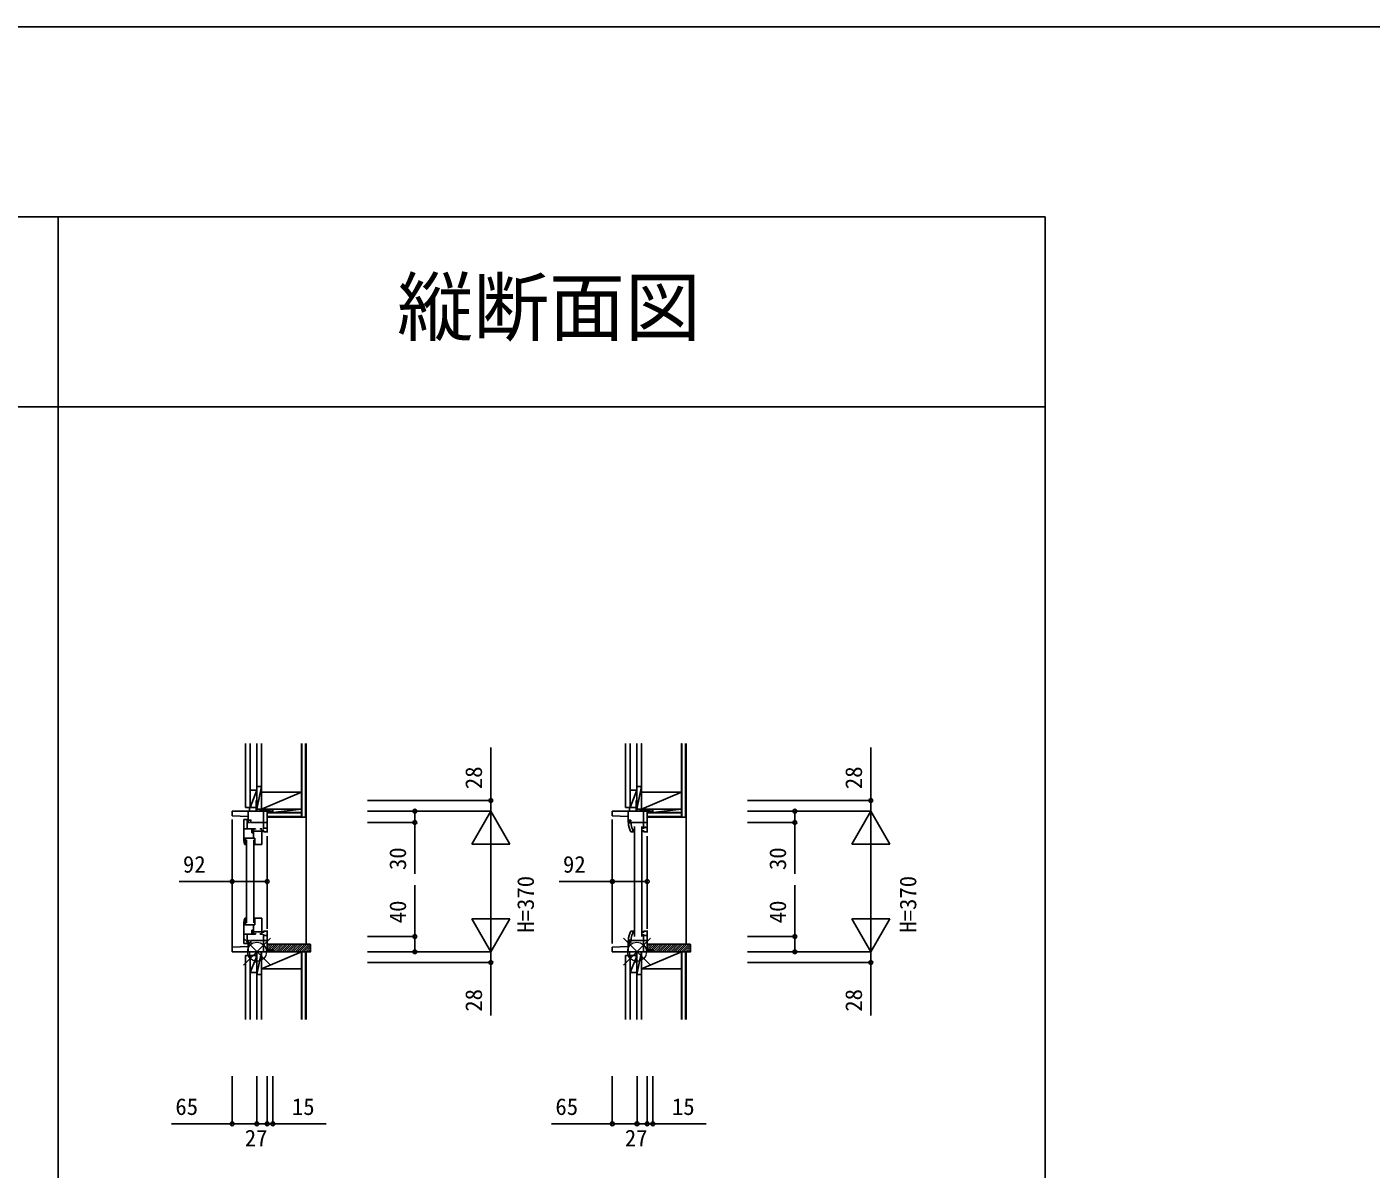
# Model space of a CAD drawing. Units: millimetres, scale not verified. Extents: x -13750 to 13750, y -10000 to 10000.
# Drawn here: x 6668 to 10209, y 6993 to 10000 of the extents above; entities that cross this region are included whole.
import ezdxf
from ezdxf.enums import TextEntityAlignment as Align

# ---------------------------------------------------------------- set-up
doc = ezdxf.new("R2010")
doc.units = ezdxf.units.MM
doc.header["$LTSCALE"] = 50
for name, color, linetype in [('0-0_0', 3, 'Continuous'), ('0-4_YKK_C1', 4, 'Continuous'), ('0-5_YKK_C2', 5, 'Continuous'), ('0-6_YKK_F1', 7, 'Continuous'), ('0-8_YKK_N1', 2, 'Continuous'), ('0-9_YKK_Z1', 7, 'Continuous')]:
    doc.layers.add(name, color=color, linetype=linetype)
doc.layers.add('0-7_YKK_IN', color=1, linetype='Continuous', lineweight=18)
doc.styles.add('ＭＳ ゴシック', font='')
doc.styles.get('ＭＳ ゴシック').set_extended_font_data('MS Gothic')

msp = doc.modelspace()

# ---------------------------------------------------------------- linework, layer by layer
at = {"layer": '0-4_YKK_C1'}
for p, q in [((7209, 7935), (7209, 7923)), ((7209, 7935), (7301, 7935)), ((7251, 7905), (7251, 7935)), ((7271.5, 7963), (7271.5, 7935)), ((7271.5, 7963), (7274, 7963)), ((7291, 7888.8), (7291, 7935)), ((7301, 7879), (7301, 7935)), ((7316, 7932), (7301, 7932)), ((7316, 7932), (7316, 7935)), ((8210.01, 7935), (8302.01, 7935)), ((8210.01, 7923), (8210.01, 7935)), ((8252.01, 7905), (8252.01, 7935)), ((8272.51, 7963), (8275.01, 7963)), ((8272.51, 7935), (8272.51, 7963)), ((8292.01, 7888.8), (8292.01, 7935)), ((8302.01, 7935), (8302.01, 7879)), ((8302.01, 7932), (8317.01, 7932)), ((8317.01, 7932), (8317.01, 7935)), ((7209, 7923), (7251, 7920.8)), ((7209, 7575.9), (7209, 7913)), ((7239, 7913), (7239, 7864)), ((7239, 7913), (7249.07, 7913)), ((7248, 7889), (7248, 7913)), ((7249.07, 7913), (7251.9, 7909.66)), ((7251, 7905), (7253.94, 7905)), ((7301, 7905), (7257.01, 7905)), ((8210.01, 7923), (8252.01, 7920.8)), ((8210.01, 7587), (8210.01, 7913)), ((8259.22, 7911.8), (8252.01, 7911.8)), ((8252.01, 7905), (8254.95, 7905)), ((8252.51, 7905), (8252.89, 7898.07)), ((8259.48, 7904.3), (8252.55, 7904.3)), ((8252.89, 7898.07), (8254.04, 7892.24)), ((8254.42, 7907.52), (8257.53, 7911.5)), ((8254.81, 7905.7), (8254.42, 7907.52)), ((8254.81, 7904.3), (8254.81, 7905.7)), ((8257.53, 7911.5), (8259.01, 7911.5)), ((8259.22, 7911.8), (8258.02, 7905)), ((8258.02, 7905), (8302.01, 7905)), ((8259.75, 7899.65), (8259.48, 7904.3)), ((8260.43, 7895.56), (8259.75, 7899.65)), ((7270, 7889), (7239, 7889)), ((7239, 7864), (7268, 7864)), ((7239.2, 7863), (7239.2, 7864)), ((7239.5, 7857.68), (7239.2, 7863)), ((7244.2, 7847), (7244.2, 7864)), ((7260.4, 7878), (7260.4, 7889)), ((7265.2, 7878), (7260.4, 7878)), ((7265.2, 7864), (7265.2, 7889)), ((7265.2, 7882.3), (7287, 7882.3)), ((7268, 7864), (7268, 7847)), ((7270, 7889), (7270, 7886.5)), ((7287, 7847), (7287, 7889)), ((7301, 7890.6), (7291, 7890.6)), ((7291, 7888.8), (7292.5, 7888.8)), ((7291, 7881), (7291, 7885.3)), ((7292.5, 7885.3), (7291, 7885.3)), ((7291, 7881), (7301, 7881)), ((7301, 7631), (7301, 7869)), ((8254.04, 7892.24), (8255.93, 7886.6)), ((8255.93, 7886.6), (8258.65, 7881)), ((8264.01, 7881), (8258.65, 7881)), ((8261.55, 7891.55), (8260.43, 7895.56)), ((8263.08, 7887.69), (8261.55, 7891.55)), ((8264.01, 7886.9), (8263.08, 7887.69)), ((8264.01, 7881), (8264.01, 7886.9)), ((8264.01, 7886.63), (8267.64, 7884.21)), ((8264.01, 7881), (8267.01, 7881)), ((8268.51, 7895), (8268.51, 7605)), ((8287.51, 7895), (8287.51, 7605)), ((8302.01, 7892.4), (8292.01, 7892.4)), ((8292.01, 7881), (8292.01, 7885.3)), ((8292.01, 7881), (8302.01, 7881)), ((8296.31, 7894.6), (8296.31, 7892.4)), ((8302.01, 7631), (8302.01, 7869)), ((7240.43, 7852.43), (7239.5, 7857.68)), ((7241.95, 7847.33), (7240.43, 7852.43)), ((7242.42, 7847), (7241.95, 7847.33)), ((7244.2, 7847), (7242.42, 7847)), ((7244.4, 7852.3), (7244.2, 7852.3)), ((7245.2, 7847), (7244.2, 7847)), ((7244.7, 7850.3), (7246.11, 7847.86)), ((7246.5, 7860), (7246.5, 7641)), ((7265.5, 7860), (7265.5, 7641)), ((7267, 7847), (7287, 7847)), ((7241.95, 7652.67), (7240.43, 7647.57)), ((7242.42, 7653), (7241.95, 7652.67)), ((7244.2, 7653), (7242.42, 7653)), ((7244.2, 7653), (7244.2, 7636)), ((7245.2, 7653), (7244.2, 7653)), ((7244.7, 7649.7), (7246.11, 7652.14)), ((7244.7, 7648), (7244.7, 7649.7)), ((7267, 7653), (7287, 7653)), ((7268, 7636), (7268, 7653)), ((7239, 7636), (7239, 7587)), ((7239, 7636), (7268, 7636)), ((7240.43, 7647.57), (7239.5, 7642.32)), ((7244.4, 7647.7), (7244.2, 7647.7)), ((7244.4, 7647.7), (7244.7, 7648)), ((7260.4, 7622), (7265.2, 7622)), ((7260.4, 7611), (7260.4, 7622)), ((7265.2, 7611), (7265.2, 7636)), ((7265.2, 7617.7), (7287, 7617.7)), ((7270, 7611), (7270, 7613.5)), ((7291, 7619), (7291, 7614.7)), ((7291, 7619), (7301, 7619)), ((7301, 7565), (7301, 7621)), ((8254.04, 7607.76), (8255.93, 7613.4)), ((8255.93, 7613.4), (8258.65, 7619)), ((8264.01, 7619), (8258.65, 7619)), ((8264.01, 7619), (8267.01, 7619)), ((8264.01, 7613.1), (8264.01, 7619)), ((8264.01, 7613.37), (8267.64, 7615.79)), ((8292.01, 7619), (8302.01, 7619)), ((8292.01, 7619), (8292.01, 7614.7)), ((8302.01, 7565), (8302.01, 7621)), ((7209, 7577), (7251, 7579.2)), ((7270, 7611), (7239, 7611)), ((7239, 7587), (7249.07, 7587)), ((7248, 7587), (7248, 7611)), ((7249.07, 7587), (7251.9, 7590.34)), ((7251, 7565), (7251, 7595)), ((7251, 7595), (7253.94, 7595)), ((7257.01, 7595), (7301, 7595)), ((7291, 7611.2), (7291, 7565)), ((7291, 7607.6), (7301, 7607.6)), ((8210.01, 7577), (8252.01, 7579.2)), ((8252.01, 7595), (8254.95, 7595)), ((8252.01, 7595), (8252.01, 7565)), ((8259.22, 7588.2), (8252.01, 7588.2)), ((8252.51, 7595), (8252.89, 7601.93)), ((8259.48, 7595.7), (8252.55, 7595.7)), ((8252.89, 7601.93), (8254.04, 7607.76)), ((8254.81, 7594.3), (8254.42, 7592.48)), ((8254.42, 7592.48), (8257.53, 7588.5)), ((8254.81, 7595.7), (8254.81, 7594.3)), ((8257.53, 7588.5), (8259.01, 7588.5)), ((8258.02, 7595), (8302.01, 7595)), ((8259.22, 7588.2), (8258.02, 7595)), ((8259.75, 7600.35), (8259.48, 7595.7)), ((8260.43, 7604.44), (8259.75, 7600.35)), ((8261.55, 7608.45), (8260.43, 7604.44)), ((8263.08, 7612.31), (8261.55, 7608.45)), ((8264.01, 7613.1), (8263.08, 7612.31)), ((8292.01, 7611.2), (8292.01, 7565)), ((8302.01, 7607.6), (8292.01, 7607.6)), ((7209, 7565), (7209, 7577)), ((7209, 7565), (7301, 7565)), ((7271.5, 7537), (7271.5, 7565)), ((7316, 7568), (7301, 7568)), ((7316, 7565), (7316, 7568)), ((8210.01, 7577), (8210.01, 7565)), ((8210.01, 7565), (8302.01, 7565)), ((8302.01, 7568), (8317.01, 7568)), ((8317.01, 7568), (8317.01, 7565)), ((7271.5, 7537), (7274, 7537))]:
    msp.add_line(p, q, dxfattribs=at)
for points in [[(7257.01, 7905), (7258.21, 7911.8), (7251, 7911.8)], [(7287, 7889), (7283, 7889), (7283, 7886.5)], [(7244.4, 7852.3), (7244.7, 7852), (7244.7, 7850.3)], [(7287, 7653), (7287, 7611), (7283, 7611), (7283, 7613.5)], [(7239.5, 7642.32), (7239.2, 7637), (7239.2, 7636)], [(7257.01, 7595), (7258.21, 7588.2), (7251, 7588.2)], [(8272.51, 7565), (8272.51, 7537), (8275.01, 7537)]]:
    msp.add_lwpolyline(points, dxfattribs=at)
at = {"layer": '0-5_YKK_C2'}
for p, q in [((7403.52, 7585), (7403.48, 7919.5)), ((8404.53, 7585), (8404.5, 7919.5)), ((7301, 7582.32), (7303.68, 7585)), ((7301, 7571), (7315, 7585)), ((7301, 7576.66), (7309.34, 7585)), ((7305.65, 7570), (7320.65, 7585)), ((7311.31, 7570), (7326.31, 7585)), ((7316.97, 7570), (7331.97, 7585)), ((7317.62, 7565), (7337.62, 7585)), ((7323.28, 7565), (7343.28, 7585)), ((7328.94, 7565), (7348.94, 7585)), ((7334.6, 7565), (7354.6, 7585)), ((7340.25, 7565), (7360.25, 7585)), ((7345.91, 7565), (7365.91, 7585)), ((7351.57, 7565), (7371.57, 7585)), ((7357.22, 7565), (7377.22, 7585)), ((7362.88, 7565), (7382.88, 7585)), ((7368.54, 7565), (7388.54, 7585)), ((7374.19, 7565), (7394.19, 7585)), ((7379.85, 7565), (7399.85, 7585)), ((7385.51, 7565), (7405.51, 7585)), ((7391.16, 7565), (7411.16, 7585)), ((7396.82, 7565), (7414.99, 7583.17)), ((8302.01, 7571), (8316.01, 7585)), ((8302.01, 7576.66), (8310.35, 7585)), ((8302.01, 7582.32), (8304.69, 7585)), ((8306.66, 7570), (8321.66, 7585)), ((8312.32, 7570), (8327.32, 7585)), ((8317.98, 7570), (8332.98, 7585)), ((8318.63, 7565), (8338.63, 7585)), ((8324.29, 7565), (8344.29, 7585)), ((8329.95, 7565), (8349.95, 7585)), ((8335.61, 7565), (8355.61, 7585)), ((8341.26, 7565), (8361.26, 7585)), ((8346.92, 7565), (8366.92, 7585)), ((8352.58, 7565), (8372.58, 7585)), ((8358.23, 7565), (8378.23, 7585)), ((8363.89, 7565), (8383.89, 7585)), ((8369.55, 7565), (8389.55, 7585)), ((8375.2, 7565), (8395.2, 7585)), ((8380.86, 7565), (8400.86, 7585)), ((8386.52, 7565), (8406.52, 7585)), ((8392.17, 7565), (8412.17, 7585)), ((8397.83, 7565), (8416, 7583.17)), ((7402.48, 7565), (7415, 7577.52)), ((7408.13, 7565), (7415, 7571.87)), ((7413.79, 7565), (7415, 7566.21)), ((8403.49, 7565), (8416.01, 7577.52)), ((8409.14, 7565), (8416.01, 7571.87)), ((8414.8, 7565), (8416.01, 7566.21))]:
    msp.add_line(p, q, dxfattribs=at)
for points in [[(7413, 7585), (7301, 7585), (7301, 7570), (7317, 7570), (7317, 7565), (7415, 7565), (7415, 7583), (7414.73, 7584), (7414, 7584.73)], [(8414.01, 7585), (8302.01, 7585), (8302.01, 7570), (8318.01, 7570), (8318.01, 7565), (8416.01, 7565), (8416.01, 7583), (8415.74, 7584), (8415.01, 7584.73)]]:
    msp.add_lwpolyline(points, close=True, dxfattribs=at)
at = {"layer": '0-6_YKK_F1'}
for p, q in [((-13750, 10000), (13750, 10000)), ((-13750, 9500), (9350, 9500)), ((6750, -1737.5), (6750, 9500)), ((9350, -1737.5), (9350, 9500)), ((-13750, 9000), (9350, 9000))]:
    msp.add_line(p, q, dxfattribs=at)
at = {"layer": '0-7_YKK_IN'}
for p, q in [((7238.64, 7600.36), (7309.36, 7529.64)), ((7238.64, 7529.64), (7309.36, 7600.36)), ((8239.65, 7600.36), (8310.37, 7529.64)), ((8239.65, 7529.64), (8310.37, 7600.36))]:
    msp.add_line(p, q, dxfattribs=at)
for centre in [(7274, 7565), (8275.01, 7565)]:
    msp.add_circle(centre, 25, dxfattribs=at)
at = {"layer": '0-8_YKK_N1'}
for p, q in [((7565, 7963), (7890, 7963)), ((7890, 7935), (7840, 7848.4)), ((7890, 7565), (7890, 7935)), ((7890, 7935), (7940, 7848.4)), ((8566, 7963), (8891, 7963)), ((8891, 7935), (8841, 7848.4)), ((8891, 7565), (8891, 7935)), ((8891, 7935), (8941, 7848.4)), ((7565, 7905), (7690, 7905)), ((8566, 7905), (8691, 7905)), ((7840, 7848.4), (7940, 7848.4)), ((8841, 7848.4), (8941, 7848.4)), ((7209, 7625), (7209, 7750)), ((7301, 7625), (7301, 7750)), ((8210.12, 7625), (8210.12, 7750)), ((8302.12, 7625), (8302.12, 7750)), ((7890, 7565), (7840, 7651.6)), ((7940, 7651.6), (7840, 7651.6)), ((7890, 7565), (7940, 7651.6)), ((8891, 7565), (8841, 7651.6)), ((8941, 7651.6), (8841, 7651.6)), ((8891, 7565), (8941, 7651.6)), ((7565, 7605), (7690, 7605)), ((8566, 7605), (8691, 7605)), ((7565, 7537), (7890, 7537)), ((8566, 7537), (8891, 7537)), ((7209, 7237), (7209, 7112)), ((7274, 7237), (7274, 7112)), ((8210.12, 7237), (8210.12, 7112)), ((8275.12, 7237), (8275.12, 7112)), ((7301, 7112), (7316, 7112)), ((8302.12, 7112), (8317.12, 7112))]:
    msp.add_line(p, q, dxfattribs=at)
for points in [[(7565, 7935), (7890, 7935), (7890, 7963), (7890, 8103)], [(8566, 7935), (8891, 7935), (8891, 7963), (8891, 8103)], [(7690, 7935), (7690, 7905), (7690, 7770)], [(8691, 7935), (8691, 7905), (8691, 7770)], [(7301, 7750), (7209, 7750), (7069, 7750)], [(7690, 7565), (7690, 7605), (7690, 7740)], [(8302.12, 7750), (8210.12, 7750), (8070.12, 7750)], [(8691, 7565), (8691, 7605), (8691, 7740)], [(7565, 7565), (7890, 7565), (7890, 7537), (7890, 7397)], [(8566, 7565), (8891, 7565), (8891, 7537), (8891, 7397)], [(7301, 7237), (7301, 7112), (7274, 7112)], [(7316, 7237), (7316, 7112), (7456, 7112)], [(8302.12, 7237), (8302.12, 7112), (8275.12, 7112)], [(8317.12, 7237), (8317.12, 7112), (8457.12, 7112)], [(7274, 7112), (7209, 7112), (7049, 7112)], [(8275.12, 7112), (8210.12, 7112), (8050.12, 7112)]]:
    msp.add_lwpolyline(points, dxfattribs=at)
for centre in [(7890, 7963), (8891, 7963), (7690, 7935), (8691, 7935), (7690, 7905), (8691, 7905), (7209, 7750), (7301, 7750), (8210.12, 7750), (8302.12, 7750), (7690, 7605), (8691, 7605), (7690, 7565), (8691, 7565), (7890, 7537), (8891, 7537), (7209, 7112), (7274, 7112), (7301, 7112), (7316, 7112), (8210.12, 7112), (8275.12, 7112), (8302.12, 7112), (8317.12, 7112)]:
    msp.add_circle(centre, 5, dxfattribs=at)
at = {"layer": '0-9_YKK_Z1'}
for p, q in [((7244, 8113), (7244, 7945)), ((7256, 8113), (7256, 7945)), ((7274, 8113), (7274, 8000)), ((7286, 8113), (7286, 7940)), ((7391, 7919.5), (7391, 8113)), ((7392.5, 7919.5), (7392.5, 8113)), ((7402, 7919.5), (7402, 8113)), ((7403.5, 8113), (7403.5, 7919.5)), ((8245.01, 8113), (8245.01, 7945)), ((8257.01, 8113), (8257.01, 7945)), ((8275.01, 8113), (8275.01, 8000)), ((8287.01, 8000), (8287.01, 8113)), ((8392.01, 7985), (8392.01, 8113)), ((8393.51, 7919.5), (8393.51, 8113)), ((8403.01, 7919.5), (8403.01, 8113)), ((8404.51, 8113), (8404.51, 7919.5)), ((7402.19, 8055.28), (7402.39, 8055.28)), ((7274, 7990), (7256, 7945)), ((7256, 7990), (7274, 7990)), ((7274, 8000), (7274, 7935)), ((7286, 8000), (7274, 7940)), ((7286, 8000), (7274, 8000)), ((7286, 7940), (7391, 7985)), ((7391, 7985), (7286, 7985)), ((8257.01, 7990), (8275.01, 7990)), ((8275.01, 7990), (8257.01, 7945)), ((8257.01, 7990), (8257.01, 7945)), ((8275.01, 8000), (8275.01, 7940)), ((8287.01, 8000), (8275.01, 8000)), ((8287.01, 8000), (8275.01, 8000)), ((8287.01, 8000), (8275.01, 7940)), ((8275.01, 7945), (8275.01, 7990)), ((8287.01, 7940), (8287.01, 8000)), ((8392.01, 7985), (8287.01, 7985)), ((8287.01, 7940), (8392.01, 7985)), ((8287.01, 7985), (8287.01, 7940)), ((8392.01, 7940), (8392.01, 7985)), ((7271.5, 7945), (7244, 7945)), ((7254, 7945), (7254, 7935)), ((7271.5, 7935), (7254, 7935)), ((7256.63, 7945), (7256.65, 7944.98)), ((7271.5, 7945), (7271.5, 7935)), ((7274, 7940), (7391, 7940)), ((7274, 7935), (7316, 7940)), ((7274, 7935), (7316, 7935)), ((7391, 7932), (7301, 7932)), ((7301, 7919.5), (7301, 7932)), ((7316, 7932), (7391, 7940)), ((7316, 7940), (7316, 7932)), ((8257.01, 7945), (8245.01, 7945)), ((8258.01, 7945), (8245.01, 7945)), ((8255.01, 7945), (8255.01, 7935)), ((8257.64, 7945), (8257.66, 7944.98)), ((8272.51, 7945), (8272.51, 7935)), ((8275.01, 7940), (8317.01, 7940)), ((8275.01, 7935), (8317.01, 7940)), ((8275.01, 7940), (8275.01, 7935)), ((8275.01, 7940), (8287.01, 7940)), ((8275.01, 7935), (8317.01, 7935)), ((8287.01, 7940), (8392.01, 7940)), ((8392.01, 7932), (8302.01, 7932)), ((8302.01, 7932), (8302.01, 7919.5)), ((8317.01, 7935), (8317.01, 7940)), ((8317.01, 7932), (8317.01, 7940)), ((8392.01, 7940), (8317.01, 7940)), ((8317.01, 7932), (8392.01, 7940)), ((8392.01, 7932), (8317.01, 7932)), ((8392.01, 7940), (8392.01, 7932)), ((7301, 7930.5), (7391, 7930.5)), ((7301, 7921), (7391, 7921)), ((7391, 7919.5), (7301, 7919.5)), ((7403.5, 7919.5), (7391, 7919.5)), ((8302.01, 7930.5), (8392.01, 7930.5)), ((8302.01, 7921), (8392.01, 7921)), ((8392.01, 7919.5), (8302.01, 7919.5)), ((8404.51, 7919.5), (8392.01, 7919.5)), ((7244, 7387), (7244, 7555)), ((7271.5, 7555), (7244, 7555)), ((7271.5, 7565), (7254, 7565)), ((7254, 7555), (7254, 7565)), ((7256, 7387), (7256, 7555)), ((7256, 7510), (7271, 7547.5)), ((7271.5, 7555), (7271.5, 7565)), ((7274, 7565), (7274, 7505)), ((7286, 7565), (7274, 7505)), ((7286, 7565), (7274, 7565)), ((7286, 7520), (7391, 7565)), ((7391, 7565), (7286, 7565)), ((7286, 7387), (7286, 7565)), ((7391, 7387), (7391, 7565)), ((7403.5, 7565), (7391, 7565)), ((7392.5, 7565), (7392.5, 7387)), ((7402, 7565), (7402, 7387)), ((7403.5, 7387), (7403.5, 7565)), ((8245.01, 7387), (8245.01, 7555)), ((8258.01, 7555), (8245.01, 7555)), ((8272.51, 7565), (8255.01, 7565)), ((8255.01, 7555), (8255.01, 7565)), ((8272.51, 7555), (8255.01, 7555)), ((8257.01, 7387), (8257.01, 7555)), ((8257.01, 7510), (8257.01, 7555)), ((8272.51, 7555), (8257.01, 7555)), ((8257.01, 7510), (8272.01, 7547.5)), ((8272.51, 7555), (8272.51, 7565)), ((8275.01, 7565), (8275.01, 7505)), ((8287.01, 7565), (8275.01, 7565)), ((8275.01, 7555), (8275.01, 7510)), ((8287.01, 7520), (8392.01, 7565)), ((8392.01, 7565), (8287.01, 7565)), ((8392.01, 7387), (8392.01, 7565)), ((8392.01, 7520), (8392.01, 7565)), ((8404.51, 7565), (8392.01, 7565)), ((8393.51, 7565), (8393.51, 7387)), ((8403.01, 7565), (8403.01, 7387)), ((8404.51, 7387), (8404.51, 7565)), ((7256, 7510), (7274, 7510)), ((7286, 7520), (7391, 7520)), ((8257.01, 7510), (8274.01, 7510)), ((8287.01, 7520), (8392.01, 7520)), ((8287.01, 7520), (8287.01, 7456.28)), ((8392.01, 7456.28), (8392.01, 7520)), ((7274, 7505), (7274, 7387)), ((7286, 7505), (7274, 7505)), ((8275.01, 7505), (8275.01, 7387))]:
    msp.add_line(p, q, dxfattribs=at)
for points in [[(8287.01, 7985), (8287.01, 8113), (8287.01, 7985)], [(8392.01, 7985), (8392.01, 8113), (8392.01, 7919.5)], [(8257.01, 7945), (8272.51, 7945), (8255.01, 7945)], [(8287.01, 7565), (8275.01, 7505), (8287.01, 7505), (8275.01, 7505)], [(8287.01, 7387), (8287.01, 7505), (8287.01, 7565), (8287.01, 7520)]]:
    msp.add_lwpolyline(points, dxfattribs=at)

# ---------------------------------------------------------------- texts
at = {"layer": '0-0_0', "style": 'ＭＳ ゴシック'}
msp.add_text('縦断面図', height=146.6, dxfattribs=at).set_placement((7643.58, 9144.81), align=Align.BOTTOM_LEFT)
at = {"layer": '0-8_YKK_N1', "style": 'ＭＳ ゴシック'}
for s, p in [('28', (7880, 7993)), ('28', (8881, 7993)), ('30', (7680, 7780)), ('30', (8681, 7780)), ('H=370', (8016.72, 7615)), ('H=370', (9024.07, 7615)), ('40', (7680, 7640)), ('40', (8681, 7640)), ('28', (7880, 7407)), ('28', (8881, 7407))]:
    msp.add_text(s, height=43.99, rotation=90, dxfattribs=at).set_placement(p, align=Align.BOTTOM_LEFT)
for s, p in [('92', (7079, 7760)), ('92', (8080.12, 7760)), ('65', (7059, 7122)), ('15', (7366, 7122)), ('65', (8060.12, 7122)), ('15', (8367.12, 7122)), ('27', (7241.9, 7039.19)), ('27', (8243.02, 7039.19))]:
    msp.add_text(s, height=43.99, dxfattribs=at).set_placement(p, align=Align.BOTTOM_LEFT)

doc.saveas('drawing.dxf')
